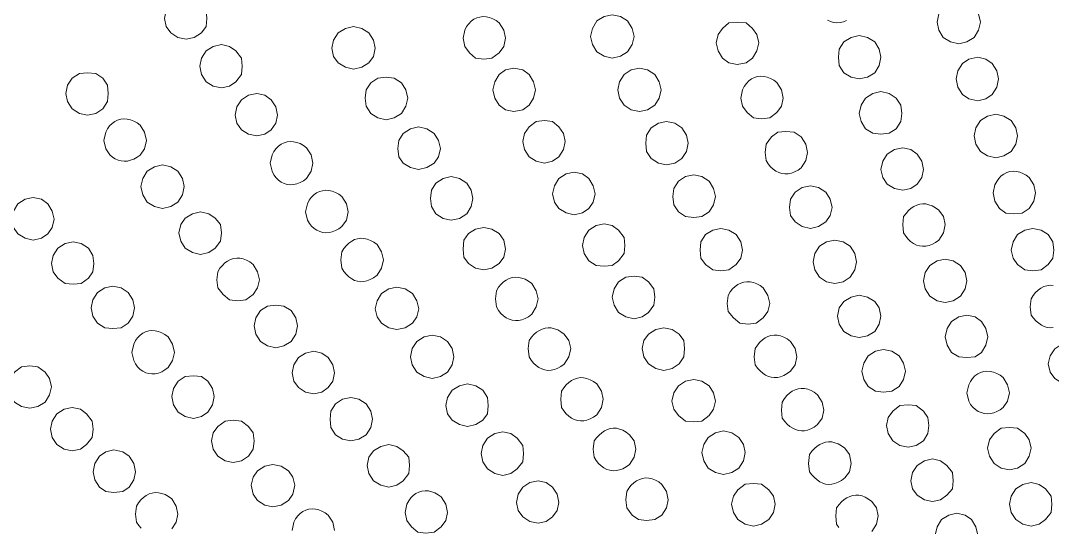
# Model space of a CAD drawing. Extents: x 0 to 247, y -13 to 225.
# Drawn here: x 40.18 to 62.3, y 164.7 to 175.57 of the extents above; entities that cross this region are included whole.
import ezdxf

# ---------------------------------------------------------------- set-up
doc = ezdxf.new("R2010")
doc.units = 0
doc.layers.add('GEOMETRY', color=7, linetype='Continuous')

msp = doc.modelspace()

# ---------------------------------------------------------------- linework, layer by layer
at = {"layer": 'GEOMETRY', "lineweight": 13}
for points in [[(44.172, 175.613), (44.153, 175.791), (44.056, 175.944), (43.901, 176.043), (43.726, 176.082), (43.551, 176.043), (43.396, 175.944), (43.3, 175.791), (43.261, 175.613), (43.3, 175.44), (43.396, 175.304), (43.551, 175.207), (43.726, 175.17), (43.901, 175.207), (44.056, 175.304), (44.153, 175.44), (44.172, 175.613)], [(60.759, 175.536), (60.72, 175.709), (60.623, 175.865), (60.468, 175.964), (60.294, 175.982), (60.119, 175.964), (59.963, 175.865), (59.867, 175.709), (59.828, 175.536), (59.867, 175.362), (59.963, 175.207), (60.119, 175.109), (60.294, 175.07), (60.468, 175.109), (60.623, 175.207), (60.72, 175.362), (60.759, 175.536)], [(53.33, 175.228), (53.291, 175.4), (53.194, 175.558), (53.039, 175.654), (52.864, 175.692), (52.69, 175.654), (52.534, 175.558), (52.437, 175.4), (52.399, 175.228), (52.437, 175.052), (52.534, 174.897), (52.69, 174.802), (52.864, 174.761), (53.039, 174.802), (53.194, 174.897), (53.291, 175.052), (53.33, 175.228)], [(50.575, 175.189), (50.537, 175.362), (50.439, 175.519), (50.372, 175.568), (50.303, 175.606), (50.232, 175.632), (50.162, 175.647), (50.091, 175.651), (50.023, 175.643), (49.957, 175.625), (49.895, 175.594), (49.837, 175.553), (49.785, 175.5), (49.74, 175.437), (49.702, 175.362), (49.663, 175.189), (49.702, 175.013), (49.799, 174.878), (49.934, 174.761), (50.109, 174.743), (50.284, 174.761), (50.439, 174.878), (50.537, 175.013), (50.575, 175.189)], [(56.007, 175.09), (55.967, 175.266), (55.872, 175.4), (55.736, 175.519), (55.541, 175.536), (55.367, 175.519), (55.231, 175.4), (55.133, 175.266), (55.095, 175.09), (55.133, 174.917), (55.231, 174.761), (55.367, 174.663), (55.541, 174.625), (55.736, 174.663), (55.872, 174.761), (55.967, 174.917), (56.007, 175.09)], [(47.782, 174.974), (47.743, 175.147), (47.645, 175.304), (47.491, 175.4), (47.315, 175.44), (47.141, 175.4), (46.986, 175.304), (46.889, 175.147), (46.849, 174.974), (46.889, 174.799), (46.986, 174.663), (47.141, 174.567), (47.315, 174.528), (47.491, 174.567), (47.645, 174.663), (47.743, 174.799), (47.782, 174.974)], [(58.626, 174.779), (58.588, 174.953), (58.491, 175.109), (58.335, 175.207), (58.16, 175.244), (57.986, 175.207), (57.83, 175.109), (57.733, 174.953), (57.714, 174.779), (57.733, 174.605), (57.83, 174.45), (57.986, 174.353), (58.16, 174.315), (58.335, 174.353), (58.491, 174.45), (58.588, 174.605), (58.626, 174.779)], [(44.93, 174.586), (44.91, 174.761), (44.793, 174.917), (44.659, 175.013), (44.482, 175.052), (44.308, 175.013), (44.154, 174.917), (44.056, 174.761), (44.017, 174.586), (44.056, 174.41), (44.154, 174.255), (44.308, 174.158), (44.482, 174.122), (44.659, 174.158), (44.793, 174.255), (44.91, 174.41), (44.93, 174.586)], [(61.148, 174.316), (61.109, 174.489), (61.012, 174.645), (60.876, 174.743), (60.701, 174.78), (60.507, 174.743), (60.372, 174.645), (60.275, 174.489), (60.236, 174.316), (60.275, 174.142), (60.372, 173.985), (60.507, 173.89), (60.701, 173.849), (60.876, 173.89), (61.012, 173.985), (61.109, 174.142), (61.148, 174.316)], [(42.057, 174.003), (42.039, 174.179), (41.942, 174.335), (41.786, 174.432), (41.612, 174.45), (41.437, 174.432), (41.283, 174.335), (41.185, 174.179), (41.145, 174.003), (41.185, 173.83), (41.283, 173.674), (41.437, 173.578), (41.612, 173.537), (41.786, 173.578), (41.942, 173.674), (42.039, 173.83), (42.057, 174.003)], [(48.479, 173.906), (48.44, 174.08), (48.344, 174.234), (48.189, 174.335), (48.014, 174.352), (47.839, 174.335), (47.683, 174.234), (47.587, 174.08), (47.568, 173.906), (47.587, 173.732), (47.683, 173.578), (47.839, 173.481), (48.014, 173.44), (48.189, 173.481), (48.344, 173.578), (48.44, 173.732), (48.479, 173.906)], [(51.215, 174.08), (51.177, 174.255), (51.08, 174.412), (50.944, 174.51), (50.75, 174.547), (50.575, 174.51), (50.44, 174.412), (50.343, 174.255), (50.304, 174.08), (50.343, 173.906), (50.44, 173.753), (50.575, 173.654), (50.75, 173.615), (50.944, 173.654), (51.08, 173.753), (51.177, 173.906), (51.215, 174.08)], [(53.912, 174.08), (53.873, 174.255), (53.776, 174.412), (53.62, 174.51), (53.446, 174.547), (53.271, 174.51), (53.117, 174.412), (53.019, 174.255), (52.981, 174.08), (53.019, 173.906), (53.117, 173.753), (53.271, 173.654), (53.446, 173.615), (53.62, 173.654), (53.776, 173.753), (53.873, 173.906), (53.912, 174.08)], [(56.53, 173.906), (56.492, 174.08), (56.394, 174.237), (56.328, 174.288), (56.259, 174.327), (56.188, 174.354), (56.118, 174.369), (56.047, 174.373), (55.979, 174.365), (55.913, 174.346), (55.85, 174.315), (55.793, 174.273), (55.741, 174.22), (55.695, 174.156), (55.658, 174.08), (55.619, 173.906), (55.658, 173.732), (55.755, 173.597), (55.89, 173.481), (56.065, 173.46), (56.24, 173.481), (56.394, 173.597), (56.492, 173.732), (56.53, 173.906)], [(45.685, 173.538), (45.647, 173.715), (45.55, 173.867), (45.414, 173.965), (45.241, 174.003), (45.066, 173.965), (44.911, 173.867), (44.813, 173.715), (44.775, 173.538), (44.813, 173.364), (44.911, 173.227), (45.066, 173.13), (45.241, 173.093), (45.414, 173.13), (45.55, 173.227), (45.647, 173.364), (45.685, 173.538)], [(59.072, 173.578), (59.052, 173.753), (58.955, 173.906), (58.8, 174.003), (58.626, 174.044), (58.451, 174.003), (58.297, 173.906), (58.199, 173.753), (58.16, 173.578), (58.199, 173.402), (58.297, 173.247), (58.451, 173.15), (58.626, 173.13), (58.8, 173.15), (58.955, 173.247), (59.052, 173.402), (59.072, 173.578)], [(61.555, 173.093), (61.515, 173.269), (61.419, 173.422), (61.263, 173.519), (61.089, 173.559), (60.914, 173.519), (60.759, 173.422), (60.662, 173.269), (60.623, 173.093), (60.662, 172.916), (60.759, 172.763), (60.914, 172.664), (61.089, 172.625), (61.263, 172.664), (61.419, 172.763), (61.515, 172.916), (61.555, 173.093)], [(42.873, 172.996), (42.835, 173.172), (42.738, 173.325), (42.672, 173.375), (42.603, 173.413), (42.533, 173.44), (42.462, 173.455), (42.392, 173.459), (42.323, 173.452), (42.257, 173.433), (42.194, 173.403), (42.137, 173.362), (42.084, 173.31), (42.039, 173.247), (42.001, 173.172), (41.961, 172.996), (42.001, 172.82), (42.044, 172.75), (42.092, 172.69), (42.146, 172.641), (42.205, 172.602), (42.267, 172.574), (42.331, 172.557), (42.398, 172.551), (42.466, 172.555), (42.535, 172.571), (42.604, 172.598), (42.672, 172.635), (42.738, 172.684), (42.835, 172.82), (42.873, 172.996)], [(49.178, 172.821), (49.139, 172.997), (49.042, 173.149), (48.887, 173.249), (48.712, 173.286), (48.537, 173.249), (48.382, 173.149), (48.286, 172.997), (48.266, 172.821), (48.286, 172.646), (48.382, 172.511), (48.537, 172.415), (48.712, 172.374), (48.887, 172.415), (49.042, 172.511), (49.139, 172.646), (49.178, 172.821)], [(51.855, 172.976), (51.817, 173.149), (51.718, 173.286), (51.584, 173.403), (51.41, 173.422), (51.234, 173.403), (51.08, 173.286), (50.982, 173.149), (50.944, 172.976), (50.982, 172.802), (51.08, 172.646), (51.234, 172.551), (51.41, 172.511), (51.584, 172.551), (51.718, 172.646), (51.817, 172.802), (51.855, 172.976)], [(54.494, 172.936), (54.455, 173.11), (54.358, 173.269), (54.203, 173.365), (54.029, 173.403), (53.854, 173.365), (53.699, 173.269), (53.601, 173.11), (53.582, 172.936), (53.601, 172.763), (53.699, 172.607), (53.854, 172.511), (54.029, 172.474), (54.203, 172.511), (54.358, 172.607), (54.455, 172.763), (54.494, 172.936)], [(57.054, 172.742), (57.015, 172.917), (56.918, 173.072), (56.763, 173.172), (56.588, 173.189), (56.413, 173.172), (56.279, 173.072), (56.161, 172.917), (56.142, 172.742), (56.161, 172.569), (56.208, 172.497), (56.259, 172.434), (56.314, 172.381), (56.373, 172.339), (56.435, 172.308), (56.499, 172.287), (56.566, 172.278), (56.634, 172.281), (56.704, 172.295), (56.775, 172.322), (56.847, 172.361), (56.918, 172.413), (57.015, 172.569), (57.054, 172.742)], [(46.443, 172.511), (46.404, 172.685), (46.307, 172.84), (46.24, 172.89), (46.172, 172.928), (46.101, 172.955), (46.031, 172.97), (45.96, 172.974), (45.892, 172.966), (45.826, 172.948), (45.764, 172.917), (45.706, 172.876), (45.654, 172.823), (45.608, 172.76), (45.57, 172.685), (45.531, 172.511), (45.57, 172.337), (45.608, 172.262), (45.654, 172.197), (45.707, 172.144), (45.764, 172.102), (45.827, 172.072), (45.893, 172.052), (45.961, 172.045), (46.031, 172.049), (46.102, 172.064), (46.172, 172.092), (46.241, 172.131), (46.307, 172.182), (46.404, 172.337), (46.443, 172.511)], [(59.537, 172.375), (59.499, 172.551), (59.402, 172.703), (59.266, 172.802), (59.092, 172.84), (58.917, 172.802), (58.762, 172.703), (58.665, 172.551), (58.626, 172.375), (58.665, 172.199), (58.762, 172.063), (58.917, 171.967), (59.092, 171.929), (59.266, 171.967), (59.402, 172.063), (59.499, 172.199), (59.537, 172.375)], [(43.686, 172.006), (43.649, 172.182), (43.551, 172.337), (43.396, 172.434), (43.222, 172.474), (43.047, 172.434), (42.892, 172.337), (42.795, 172.182), (42.756, 172.006), (42.795, 171.83), (42.892, 171.676), (43.047, 171.578), (43.222, 171.539), (43.396, 171.578), (43.551, 171.676), (43.649, 171.83), (43.686, 172.006)], [(49.877, 171.752), (49.838, 171.929), (49.742, 172.083), (49.585, 172.182), (49.412, 172.221), (49.237, 172.182), (49.082, 172.083), (48.984, 171.929), (48.965, 171.752), (48.984, 171.578), (49.082, 171.424), (49.237, 171.326), (49.412, 171.289), (49.585, 171.326), (49.742, 171.424), (49.838, 171.578), (49.877, 171.752)], [(52.495, 171.851), (52.456, 172.024), (52.36, 172.182), (52.224, 172.278), (52.05, 172.317), (51.875, 172.278), (51.719, 172.182), (51.623, 172.024), (51.584, 171.851), (51.623, 171.676), (51.719, 171.539), (51.875, 171.442), (52.05, 171.405), (52.224, 171.442), (52.36, 171.539), (52.456, 171.676), (52.495, 171.851)], [(55.076, 171.792), (55.037, 171.967), (54.94, 172.123), (54.785, 172.221), (54.61, 172.258), (54.434, 172.221), (54.281, 172.123), (54.182, 171.967), (54.163, 171.792), (54.182, 171.617), (54.281, 171.463), (54.434, 171.365), (54.61, 171.346), (54.785, 171.365), (54.94, 171.463), (55.037, 171.617), (55.076, 171.792)], [(61.943, 171.871), (61.905, 172.043), (61.806, 172.199), (61.74, 172.25), (61.671, 172.289), (61.601, 172.316), (61.53, 172.332), (61.46, 172.335), (61.391, 172.328), (61.326, 172.308), (61.263, 172.277), (61.206, 172.236), (61.153, 172.182), (61.108, 172.118), (61.07, 172.043), (61.031, 171.871), (61.07, 171.694), (61.167, 171.54), (61.301, 171.441), (61.476, 171.424), (61.653, 171.441), (61.806, 171.54), (61.905, 171.694), (61.943, 171.871)], [(47.2, 171.463), (47.161, 171.638), (47.062, 171.792), (46.997, 171.843), (46.928, 171.882), (46.858, 171.909), (46.788, 171.924), (46.717, 171.928), (46.649, 171.92), (46.582, 171.901), (46.52, 171.871), (46.462, 171.829), (46.41, 171.776), (46.364, 171.713), (46.327, 171.638), (46.288, 171.463), (46.327, 171.289), (46.368, 171.219), (46.416, 171.159), (46.47, 171.109), (46.528, 171.07), (46.59, 171.042), (46.655, 171.025), (46.723, 171.018), (46.791, 171.023), (46.86, 171.038), (46.929, 171.065), (46.997, 171.102), (47.062, 171.151), (47.161, 171.289), (47.2, 171.463)], [(57.579, 171.56), (57.539, 171.735), (57.442, 171.89), (57.288, 171.985), (57.113, 172.026), (56.937, 171.985), (56.783, 171.89), (56.685, 171.735), (56.666, 171.56), (56.685, 171.387), (56.783, 171.251), (56.937, 171.151), (57.113, 171.112), (57.288, 171.151), (57.442, 171.251), (57.539, 171.387), (57.579, 171.56)], [(40.894, 171.309), (40.856, 171.483), (40.759, 171.638), (40.623, 171.735), (40.448, 171.774), (40.274, 171.735), (40.119, 171.638), (40.022, 171.483), (39.983, 171.309), (40.022, 171.133), (40.119, 170.998), (40.274, 170.899), (40.448, 170.862), (40.623, 170.899), (40.759, 170.998), (40.856, 171.133), (40.894, 171.309)], [(60.004, 171.192), (59.964, 171.366), (59.868, 171.503), (59.795, 171.554), (59.724, 171.593), (59.655, 171.62), (59.587, 171.635), (59.521, 171.638), (59.456, 171.63), (59.393, 171.611), (59.333, 171.582), (59.274, 171.542), (59.217, 171.493), (59.163, 171.434), (59.111, 171.366), (59.092, 171.192), (59.111, 171.017), (59.156, 170.944), (59.207, 170.881), (59.262, 170.828), (59.322, 170.786), (59.385, 170.755), (59.45, 170.735), (59.518, 170.727), (59.587, 170.729), (59.657, 170.744), (59.728, 170.771), (59.798, 170.81), (59.868, 170.862), (59.964, 171.017), (60.004, 171.192)], [(44.483, 171.017), (44.463, 171.192), (44.347, 171.327), (44.211, 171.424), (44.037, 171.463), (43.863, 171.424), (43.708, 171.327), (43.611, 171.192), (43.572, 171.017), (43.611, 170.84), (43.708, 170.688), (43.863, 170.593), (44.037, 170.551), (44.211, 170.593), (44.347, 170.688), (44.463, 170.84), (44.483, 171.017)], [(50.575, 170.666), (50.537, 170.861), (50.439, 170.999), (50.284, 171.095), (50.109, 171.133), (49.934, 171.095), (49.78, 170.999), (49.682, 170.861), (49.663, 170.666), (49.682, 170.492), (49.78, 170.356), (49.934, 170.261), (50.109, 170.222), (50.284, 170.261), (50.439, 170.356), (50.537, 170.492), (50.575, 170.666)], [(53.135, 170.744), (53.116, 170.919), (52.999, 171.074), (52.864, 171.172), (52.689, 171.21), (52.515, 171.172), (52.36, 171.074), (52.262, 170.919), (52.223, 170.744), (52.262, 170.57), (52.36, 170.414), (52.515, 170.317), (52.689, 170.299), (52.864, 170.317), (52.999, 170.414), (53.116, 170.57), (53.135, 170.744)], [(55.658, 170.647), (55.619, 170.823), (55.522, 170.979), (55.367, 171.075), (55.192, 171.112), (55.017, 171.075), (54.863, 170.979), (54.764, 170.823), (54.746, 170.647), (54.764, 170.475), (54.863, 170.339), (55.017, 170.222), (55.192, 170.203), (55.367, 170.222), (55.522, 170.339), (55.619, 170.475), (55.658, 170.647)], [(62.332, 170.647), (62.312, 170.823), (62.214, 170.979), (62.06, 171.075), (61.885, 171.112), (61.71, 171.075), (61.556, 170.979), (61.459, 170.823), (61.42, 170.647), (61.459, 170.475), (61.556, 170.339), (61.71, 170.222), (61.885, 170.203), (62.06, 170.222), (62.214, 170.339), (62.312, 170.475), (62.332, 170.647)], [(41.748, 170.357), (41.728, 170.53), (41.632, 170.688), (41.477, 170.784), (41.303, 170.823), (41.128, 170.784), (40.973, 170.688), (40.875, 170.53), (40.837, 170.357), (40.875, 170.183), (40.973, 170.047), (41.128, 169.931), (41.303, 169.913), (41.477, 169.931), (41.632, 170.047), (41.728, 170.183), (41.748, 170.357)], [(47.956, 170.436), (47.918, 170.609), (47.821, 170.763), (47.749, 170.815), (47.678, 170.855), (47.607, 170.882), (47.537, 170.896), (47.469, 170.899), (47.402, 170.891), (47.338, 170.87), (47.276, 170.839), (47.217, 170.797), (47.161, 170.745), (47.109, 170.682), (47.062, 170.609), (47.044, 170.436), (47.062, 170.261), (47.11, 170.188), (47.163, 170.124), (47.218, 170.071), (47.276, 170.029), (47.338, 169.997), (47.401, 169.977), (47.467, 169.968), (47.535, 169.97), (47.604, 169.985), (47.675, 170.013), (47.747, 170.053), (47.821, 170.106), (47.918, 170.261), (47.956, 170.436)], [(58.101, 170.396), (58.064, 170.571), (57.965, 170.728), (57.812, 170.823), (57.635, 170.862), (57.461, 170.823), (57.306, 170.728), (57.208, 170.571), (57.17, 170.396), (57.208, 170.222), (57.306, 170.067), (57.461, 169.967), (57.635, 169.931), (57.812, 169.967), (57.965, 170.067), (58.064, 170.222), (58.101, 170.396)], [(45.297, 170.008), (45.259, 170.183), (45.161, 170.339), (45.091, 170.391), (45.02, 170.43), (44.949, 170.456), (44.879, 170.47), (44.81, 170.473), (44.743, 170.464), (44.678, 170.444), (44.616, 170.412), (44.557, 170.37), (44.502, 170.318), (44.451, 170.256), (44.405, 170.183), (44.386, 170.008), (44.405, 169.835), (44.521, 169.697), (44.658, 169.578), (44.832, 169.561), (45.006, 169.578), (45.161, 169.697), (45.259, 169.835), (45.297, 170.008)], [(60.468, 169.988), (60.429, 170.163), (60.332, 170.317), (60.177, 170.415), (60.003, 170.453), (59.828, 170.415), (59.672, 170.317), (59.576, 170.163), (59.536, 169.988), (59.576, 169.814), (59.672, 169.657), (59.828, 169.56), (60.003, 169.522), (60.177, 169.56), (60.332, 169.657), (60.429, 169.814), (60.468, 169.988)], [(51.273, 169.601), (51.234, 169.776), (51.137, 169.931), (51.066, 169.982), (50.995, 170.02), (50.924, 170.047), (50.854, 170.061), (50.785, 170.064), (50.718, 170.055), (50.653, 170.035), (50.591, 170.004), (50.532, 169.963), (50.477, 169.91), (50.426, 169.848), (50.38, 169.776), (50.362, 169.601), (50.38, 169.427), (50.425, 169.354), (50.475, 169.29), (50.531, 169.238), (50.59, 169.195), (50.653, 169.164), (50.719, 169.144), (50.787, 169.135), (50.856, 169.138), (50.927, 169.152), (50.998, 169.179), (51.068, 169.218), (51.137, 169.27), (51.234, 169.427), (51.273, 169.601)], [(53.776, 169.639), (53.756, 169.813), (53.639, 169.967), (53.505, 170.065), (53.33, 170.085), (53.155, 170.065), (53, 169.967), (52.903, 169.813), (52.864, 169.639), (52.903, 169.465), (53, 169.31), (53.155, 169.213), (53.33, 169.172), (53.505, 169.213), (53.639, 169.31), (53.756, 169.465), (53.776, 169.639)], [(56.24, 169.503), (56.201, 169.676), (56.103, 169.835), (56.034, 169.886), (55.964, 169.924), (55.893, 169.95), (55.822, 169.965), (55.752, 169.967), (55.684, 169.958), (55.618, 169.938), (55.555, 169.907), (55.496, 169.865), (55.441, 169.812), (55.391, 169.749), (55.347, 169.676), (55.329, 169.503), (55.347, 169.328), (55.464, 169.191), (55.598, 169.076), (55.775, 169.058), (55.95, 169.076), (56.103, 169.191), (56.201, 169.328), (56.24, 169.503)], [(42.621, 169.405), (42.582, 169.578), (42.486, 169.734), (42.33, 169.835), (42.155, 169.871), (41.981, 169.835), (41.826, 169.734), (41.728, 169.578), (41.69, 169.405), (41.728, 169.231), (41.826, 169.076), (41.981, 168.978), (42.155, 168.962), (42.33, 168.978), (42.486, 169.076), (42.582, 169.231), (42.621, 169.405)], [(48.713, 169.386), (48.674, 169.561), (48.577, 169.717), (48.422, 169.813), (48.247, 169.854), (48.073, 169.813), (47.918, 169.717), (47.821, 169.561), (47.782, 169.386), (47.821, 169.213), (47.918, 169.076), (48.073, 168.979), (48.247, 168.94), (48.422, 168.979), (48.577, 169.076), (48.674, 169.213), (48.713, 169.386)], [(58.626, 169.232), (58.588, 169.406), (58.491, 169.544), (58.335, 169.639), (58.16, 169.681), (57.986, 169.639), (57.83, 169.544), (57.733, 169.406), (57.695, 169.232), (57.733, 169.058), (57.83, 168.901), (57.986, 168.806), (58.16, 168.769), (58.335, 168.806), (58.491, 168.901), (58.588, 169.058), (58.626, 169.232)], [(46.113, 169.019), (46.075, 169.192), (45.976, 169.349), (45.822, 169.445), (45.648, 169.465), (45.473, 169.445), (45.317, 169.349), (45.22, 169.192), (45.181, 169.019), (45.22, 168.845), (45.317, 168.688), (45.473, 168.592), (45.648, 168.552), (45.822, 168.592), (45.976, 168.688), (46.075, 168.845), (46.113, 169.019)], [(60.915, 168.785), (60.876, 168.962), (60.779, 169.117), (60.643, 169.213), (60.469, 169.252), (60.295, 169.213), (60.139, 169.117), (60.042, 168.962), (60.004, 168.785), (60.042, 168.61), (60.139, 168.454), (60.295, 168.357), (60.469, 168.34), (60.643, 168.357), (60.779, 168.454), (60.876, 168.61), (60.915, 168.785)], [(43.474, 168.454), (43.435, 168.63), (43.338, 168.785), (43.271, 168.835), (43.202, 168.874), (43.132, 168.9), (43.061, 168.915), (42.991, 168.919), (42.923, 168.912), (42.857, 168.893), (42.795, 168.862), (42.737, 168.821), (42.685, 168.768), (42.64, 168.705), (42.601, 168.63), (42.562, 168.454), (42.601, 168.279), (42.64, 168.205), (42.686, 168.141), (42.739, 168.089), (42.797, 168.047), (42.859, 168.017), (42.925, 167.998), (42.993, 167.99), (43.063, 167.994), (43.133, 168.01), (43.203, 168.037), (43.272, 168.076), (43.338, 168.126), (43.435, 168.279), (43.474, 168.454)], [(49.469, 168.358), (49.43, 168.533), (49.333, 168.688), (49.178, 168.786), (49.003, 168.825), (48.828, 168.786), (48.673, 168.688), (48.576, 168.533), (48.537, 168.358), (48.576, 168.183), (48.673, 168.028), (48.828, 167.933), (49.003, 167.894), (49.178, 167.933), (49.333, 168.028), (49.43, 168.183), (49.469, 168.358)], [(51.972, 168.533), (51.932, 168.709), (51.835, 168.844), (51.764, 168.896), (51.694, 168.934), (51.625, 168.961), (51.557, 168.976), (51.49, 168.98), (51.425, 168.972), (51.361, 168.953), (51.3, 168.924), (51.241, 168.885), (51.184, 168.836), (51.13, 168.777), (51.079, 168.709), (51.059, 168.533), (51.079, 168.357), (51.125, 168.285), (51.176, 168.223), (51.231, 168.17), (51.289, 168.128), (51.351, 168.097), (51.416, 168.077), (51.483, 168.068), (51.552, 168.071), (51.622, 168.085), (51.693, 168.111), (51.764, 168.15), (51.835, 168.201), (51.932, 168.357), (51.972, 168.533)], [(54.416, 168.533), (54.396, 168.709), (54.3, 168.844), (54.145, 168.941), (53.97, 168.979), (53.796, 168.941), (53.64, 168.844), (53.543, 168.709), (53.505, 168.533), (53.543, 168.357), (53.64, 168.205), (53.796, 168.105), (53.97, 168.066), (54.145, 168.105), (54.3, 168.205), (54.396, 168.357), (54.416, 168.533)], [(56.822, 168.358), (56.783, 168.533), (56.685, 168.688), (56.614, 168.74), (56.543, 168.78), (56.472, 168.807), (56.402, 168.822), (56.334, 168.824), (56.267, 168.815), (56.203, 168.795), (56.141, 168.764), (56.082, 168.721), (56.027, 168.669), (55.976, 168.606), (55.929, 168.533), (55.91, 168.358), (55.929, 168.183), (55.981, 168.115), (56.036, 168.056), (56.093, 168.007), (56.151, 167.968), (56.212, 167.939), (56.274, 167.92), (56.338, 167.912), (56.404, 167.916), (56.472, 167.931), (56.541, 167.958), (56.612, 167.997), (56.685, 168.049), (56.783, 168.183), (56.822, 168.358)], [(63.126, 168.205), (63.107, 168.379), (62.991, 168.532), (62.855, 168.631), (62.68, 168.671), (62.506, 168.631), (62.351, 168.532), (62.254, 168.379), (62.214, 168.205), (62.254, 168.027), (62.351, 167.893), (62.506, 167.797), (62.68, 167.756), (62.855, 167.797), (62.991, 167.893), (63.107, 168.027), (63.126, 168.205)], [(46.909, 168.011), (46.87, 168.183), (46.773, 168.34), (46.637, 168.436), (46.463, 168.476), (46.288, 168.436), (46.132, 168.34), (46.036, 168.183), (45.997, 168.011), (46.036, 167.837), (46.132, 167.699), (46.288, 167.603), (46.463, 167.563), (46.637, 167.603), (46.773, 167.699), (46.87, 167.837), (46.909, 168.011)], [(59.15, 168.049), (59.111, 168.224), (59.013, 168.379), (58.86, 168.476), (58.683, 168.514), (58.509, 168.476), (58.353, 168.379), (58.257, 168.224), (58.218, 168.049), (58.257, 167.873), (58.353, 167.72), (58.509, 167.62), (58.683, 167.603), (58.86, 167.62), (59.013, 167.72), (59.111, 167.873), (59.15, 168.049)], [(40.837, 167.717), (40.798, 167.894), (40.701, 168.028), (40.545, 168.146), (40.372, 168.164), (40.197, 168.146), (40.042, 168.028), (39.944, 167.894), (39.905, 167.717), (39.944, 167.546), (40.042, 167.389), (40.197, 167.291), (40.372, 167.254), (40.545, 167.291), (40.701, 167.389), (40.798, 167.546), (40.837, 167.717)], [(44.329, 167.506), (44.29, 167.681), (44.192, 167.837), (44.057, 167.933), (43.882, 167.951), (43.708, 167.933), (43.552, 167.837), (43.455, 167.681), (43.417, 167.506), (43.455, 167.33), (43.552, 167.174), (43.708, 167.076), (43.882, 167.037), (44.057, 167.076), (44.192, 167.174), (44.29, 167.33), (44.329, 167.506)], [(61.38, 167.584), (61.341, 167.756), (61.244, 167.912), (61.179, 167.963), (61.11, 168.002), (61.04, 168.029), (60.969, 168.044), (60.898, 168.048), (60.829, 168.04), (60.763, 168.021), (60.7, 167.991), (60.642, 167.949), (60.59, 167.896), (60.545, 167.831), (60.507, 167.756), (60.468, 167.584), (60.507, 167.408), (60.549, 167.337), (60.598, 167.277), (60.651, 167.228), (60.71, 167.189), (60.773, 167.161), (60.838, 167.144), (60.906, 167.138), (60.975, 167.142), (61.044, 167.158), (61.112, 167.185), (61.18, 167.222), (61.244, 167.271), (61.341, 167.408), (61.38, 167.584)], [(50.206, 167.312), (50.186, 167.485), (50.09, 167.644), (49.935, 167.739), (49.761, 167.776), (49.585, 167.739), (49.431, 167.644), (49.334, 167.485), (49.294, 167.312), (49.334, 167.138), (49.431, 167.001), (49.585, 166.905), (49.761, 166.866), (49.935, 166.905), (50.09, 167.001), (50.186, 167.138), (50.206, 167.312)], [(52.67, 167.447), (52.631, 167.621), (52.534, 167.776), (52.462, 167.828), (52.391, 167.867), (52.32, 167.894), (52.25, 167.909), (52.182, 167.912), (52.115, 167.903), (52.051, 167.882), (51.989, 167.851), (51.93, 167.809), (51.875, 167.756), (51.824, 167.693), (51.778, 167.621), (51.759, 167.447), (51.778, 167.271), (51.824, 167.198), (51.875, 167.136), (51.93, 167.084), (51.988, 167.042), (52.05, 167.011), (52.115, 166.991), (52.182, 166.982), (52.251, 166.985), (52.321, 166.999), (52.391, 167.025), (52.463, 167.064), (52.534, 167.116), (52.631, 167.271), (52.67, 167.447)], [(55.076, 167.406), (55.037, 167.584), (54.939, 167.738), (54.785, 167.837), (54.61, 167.874), (54.434, 167.837), (54.281, 167.738), (54.182, 167.584), (54.144, 167.406), (54.182, 167.233), (54.281, 167.098), (54.434, 166.98), (54.61, 166.962), (54.785, 166.98), (54.939, 167.098), (55.037, 167.233), (55.076, 167.406)], [(57.404, 167.215), (57.365, 167.389), (57.266, 167.546), (57.196, 167.598), (57.126, 167.637), (57.055, 167.664), (56.985, 167.678), (56.916, 167.681), (56.848, 167.672), (56.783, 167.651), (56.72, 167.62), (56.661, 167.577), (56.606, 167.525), (56.555, 167.462), (56.51, 167.389), (56.492, 167.215), (56.51, 167.039), (56.563, 166.972), (56.617, 166.914), (56.674, 166.864), (56.733, 166.825), (56.794, 166.796), (56.856, 166.777), (56.92, 166.768), (56.986, 166.772), (57.054, 166.786), (57.123, 166.813), (57.194, 166.852), (57.266, 166.904), (57.365, 167.039), (57.404, 167.215)], [(41.729, 166.808), (41.709, 166.981), (41.592, 167.138), (41.457, 167.234), (41.283, 167.271), (41.108, 167.234), (40.953, 167.138), (40.856, 166.981), (40.817, 166.808), (40.856, 166.631), (40.953, 166.478), (41.108, 166.381), (41.283, 166.342), (41.457, 166.381), (41.592, 166.478), (41.709, 166.631), (41.729, 166.808)], [(47.723, 167.02), (47.683, 167.195), (47.586, 167.351), (47.432, 167.447), (47.257, 167.485), (47.082, 167.447), (46.927, 167.351), (46.831, 167.195), (46.811, 167.02), (46.831, 166.845), (46.927, 166.688), (47.082, 166.595), (47.257, 166.555), (47.432, 166.595), (47.586, 166.688), (47.683, 166.845), (47.723, 167.02)], [(59.654, 166.883), (59.634, 167.06), (59.537, 167.195), (59.383, 167.312), (59.208, 167.33), (59.034, 167.312), (58.879, 167.195), (58.781, 167.06), (58.742, 166.883), (58.781, 166.712), (58.879, 166.555), (59.034, 166.457), (59.208, 166.419), (59.383, 166.457), (59.537, 166.555), (59.634, 166.712), (59.654, 166.883)], [(45.181, 166.555), (45.161, 166.729), (45.066, 166.866), (44.91, 166.981), (44.737, 167.001), (44.561, 166.981), (44.406, 166.866), (44.308, 166.729), (44.271, 166.555), (44.308, 166.381), (44.406, 166.226), (44.561, 166.128), (44.737, 166.089), (44.91, 166.128), (45.066, 166.226), (45.161, 166.381), (45.181, 166.555)], [(53.369, 166.381), (53.33, 166.555), (53.232, 166.688), (53.159, 166.742), (53.088, 166.782), (53.019, 166.81), (52.951, 166.825), (52.885, 166.828), (52.821, 166.82), (52.759, 166.801), (52.699, 166.771), (52.64, 166.731), (52.583, 166.681), (52.528, 166.623), (52.475, 166.555), (52.456, 166.381), (52.475, 166.205), (52.521, 166.133), (52.571, 166.07), (52.626, 166.018), (52.685, 165.976), (52.747, 165.945), (52.812, 165.925), (52.88, 165.916), (52.949, 165.919), (53.019, 165.933), (53.09, 165.959), (53.161, 165.998), (53.232, 166.049), (53.33, 166.205), (53.369, 166.381)], [(61.845, 166.399), (61.806, 166.575), (61.709, 166.712), (61.555, 166.827), (61.38, 166.845), (61.204, 166.827), (61.05, 166.712), (60.953, 166.575), (60.914, 166.399), (60.953, 166.226), (61.05, 166.071), (61.204, 165.974), (61.38, 165.936), (61.555, 165.974), (61.709, 166.071), (61.806, 166.226), (61.845, 166.399)], [(50.963, 166.283), (50.944, 166.459), (50.827, 166.612), (50.691, 166.711), (50.517, 166.75), (50.343, 166.711), (50.187, 166.612), (50.09, 166.459), (50.052, 166.283), (50.09, 166.107), (50.187, 165.953), (50.343, 165.855), (50.517, 165.816), (50.691, 165.855), (50.827, 165.953), (50.944, 166.107), (50.963, 166.283)], [(55.716, 166.303), (55.677, 166.478), (55.58, 166.631), (55.425, 166.729), (55.25, 166.769), (55.076, 166.729), (54.921, 166.631), (54.824, 166.478), (54.785, 166.303), (54.824, 166.128), (54.921, 165.974), (55.076, 165.876), (55.25, 165.837), (55.425, 165.876), (55.58, 165.974), (55.677, 166.128), (55.716, 166.303)], [(48.518, 166.031), (48.498, 166.205), (48.382, 166.342), (48.247, 166.437), (48.073, 166.477), (47.898, 166.437), (47.743, 166.342), (47.645, 166.205), (47.607, 166.031), (47.645, 165.855), (47.743, 165.699), (47.898, 165.605), (48.073, 165.565), (48.247, 165.605), (48.382, 165.699), (48.498, 165.855), (48.518, 166.031)], [(57.986, 166.071), (57.948, 166.265), (57.849, 166.399), (57.777, 166.451), (57.707, 166.49), (57.638, 166.517), (57.57, 166.532), (57.504, 166.535), (57.439, 166.527), (57.376, 166.509), (57.315, 166.479), (57.257, 166.44), (57.2, 166.391), (57.145, 166.332), (57.093, 166.265), (57.074, 166.071), (57.093, 165.895), (57.145, 165.827), (57.2, 165.768), (57.256, 165.719), (57.315, 165.679), (57.376, 165.65), (57.439, 165.631), (57.503, 165.623), (57.569, 165.627), (57.637, 165.642), (57.706, 165.669), (57.777, 165.708), (57.849, 165.761), (57.948, 165.895), (57.986, 166.071)], [(42.64, 165.895), (42.601, 166.071), (42.504, 166.226), (42.369, 166.32), (42.174, 166.361), (42, 166.32), (41.866, 166.226), (41.766, 166.071), (41.729, 165.895), (41.766, 165.722), (41.866, 165.566), (42, 165.467), (42.174, 165.447), (42.369, 165.467), (42.504, 165.566), (42.601, 165.722), (42.64, 165.895)], [(60.177, 165.699), (60.157, 165.876), (60.041, 166.031), (59.906, 166.128), (59.732, 166.168), (59.556, 166.128), (59.402, 166.031), (59.303, 165.876), (59.265, 165.699), (59.303, 165.525), (59.402, 165.391), (59.556, 165.295), (59.732, 165.256), (59.906, 165.295), (60.041, 165.391), (60.157, 165.525), (60.177, 165.699)], [(46.054, 165.606), (46.015, 165.78), (45.918, 165.915), (45.764, 166.013), (45.588, 166.049), (45.414, 166.013), (45.259, 165.915), (45.161, 165.78), (45.122, 165.606), (45.161, 165.41), (45.259, 165.274), (45.414, 165.178), (45.588, 165.138), (45.764, 165.178), (45.918, 165.274), (46.015, 165.41), (46.054, 165.606)], [(54.066, 165.295), (54.029, 165.467), (53.93, 165.623), (53.859, 165.676), (53.788, 165.716), (53.717, 165.743), (53.647, 165.758), (53.578, 165.76), (53.512, 165.751), (53.447, 165.73), (53.385, 165.699), (53.327, 165.656), (53.271, 165.603), (53.221, 165.54), (53.174, 165.467), (53.155, 165.295), (53.174, 165.119), (53.291, 164.964), (53.426, 164.867), (53.601, 164.851), (53.775, 164.867), (53.93, 164.964), (54.029, 165.119), (54.066, 165.295)], [(51.718, 165.234), (51.68, 165.41), (51.583, 165.564), (51.448, 165.663), (51.273, 165.7), (51.098, 165.663), (50.944, 165.564), (50.847, 165.41), (50.807, 165.234), (50.847, 165.061), (50.944, 164.924), (51.098, 164.827), (51.273, 164.788), (51.448, 164.827), (51.583, 164.924), (51.68, 165.061), (51.718, 165.234)], [(56.356, 165.197), (56.318, 165.37), (56.22, 165.508), (56.065, 165.624), (55.89, 165.642), (55.715, 165.624), (55.559, 165.508), (55.463, 165.37), (55.424, 165.197), (55.463, 165.019), (55.559, 164.867), (55.715, 164.769), (55.89, 164.73), (56.065, 164.769), (56.22, 164.867), (56.318, 165.019), (56.356, 165.197)], [(62.292, 165.197), (62.273, 165.37), (62.157, 165.526), (62.021, 165.623), (61.846, 165.662), (61.671, 165.623), (61.516, 165.526), (61.42, 165.37), (61.381, 165.197), (61.42, 165.021), (61.516, 164.867), (61.671, 164.769), (61.846, 164.73), (62.021, 164.769), (62.157, 164.867), (62.273, 165.021), (62.292, 165.197)], [(49.334, 165.02), (49.294, 165.198), (49.197, 165.353), (49.13, 165.402), (49.061, 165.44), (48.991, 165.466), (48.92, 165.481), (48.85, 165.485), (48.781, 165.477), (48.715, 165.459), (48.653, 165.429), (48.596, 165.388), (48.543, 165.335), (48.498, 165.272), (48.46, 165.198), (48.422, 165.02), (48.46, 164.851), (48.557, 164.712), (48.693, 164.597), (48.868, 164.576), (49.042, 164.597), (49.197, 164.712), (49.294, 164.851), (49.334, 165.02)], [(60.701, 164.537), (60.663, 164.712), (60.566, 164.867), (60.43, 164.964), (60.255, 165.003), (60.08, 164.964), (59.926, 164.867), (59.829, 164.712), (59.79, 164.537), (59.829, 164.361), (59.926, 164.207), (60.08, 164.111), (60.255, 164.073), (60.43, 164.111), (60.566, 164.207), (60.663, 164.361), (60.701, 164.537)]]:
    msp.add_lwpolyline(points, close=True, dxfattribs=at)
for points in [[(57.482, 175.576), (57.545, 175.546), (57.611, 175.527), (57.679, 175.52), (57.749, 175.524), (57.82, 175.539), (57.89, 175.566)], [(62.32, 169.889), (62.252, 169.892), (62.185, 169.883), (62.12, 169.862), (62.057, 169.831), (61.998, 169.789), (61.943, 169.736), (61.892, 169.673), (61.845, 169.601), (61.828, 169.427), (61.845, 169.251), (61.898, 169.184), (61.953, 169.125), (62.01, 169.076), (62.069, 169.036), (62.129, 169.007), (62.192, 168.988), (62.256, 168.98), (62.322, 168.983)], [(43.416, 164.672), (43.513, 164.81), (43.551, 164.981), (43.551, 164.981), (43.513, 165.157), (43.416, 165.313), (43.346, 165.364), (43.276, 165.403), (43.205, 165.429), (43.134, 165.444), (43.065, 165.447), (42.997, 165.438), (42.932, 165.418), (42.869, 165.387), (42.81, 165.345), (42.755, 165.292), (42.705, 165.229), (42.659, 165.157), (42.64, 164.981), (42.659, 164.81), (42.71, 164.741), (42.764, 164.682)], [(58.431, 164.614), (58.529, 164.77), (58.568, 164.946), (58.568, 164.946), (58.529, 165.12), (58.431, 165.257), (58.36, 165.308), (58.289, 165.347), (58.22, 165.374), (58.152, 165.389), (58.086, 165.392), (58.021, 165.384), (57.958, 165.365), (57.897, 165.336), (57.838, 165.296), (57.781, 165.247), (57.727, 165.188), (57.675, 165.12), (57.656, 164.946), (57.675, 164.77), (57.72, 164.697)], [(46.909, 164.636), (46.87, 164.81), (46.773, 164.964), (46.708, 165.014), (46.639, 165.052), (46.569, 165.079), (46.498, 165.094), (46.427, 165.098), (46.358, 165.09), (46.292, 165.071), (46.229, 165.041), (46.171, 165), (46.118, 164.948), (46.073, 164.884), (46.036, 164.81), (45.997, 164.636)]]:
    msp.add_lwpolyline(points, dxfattribs=at)

doc.saveas('drawing.dxf')
